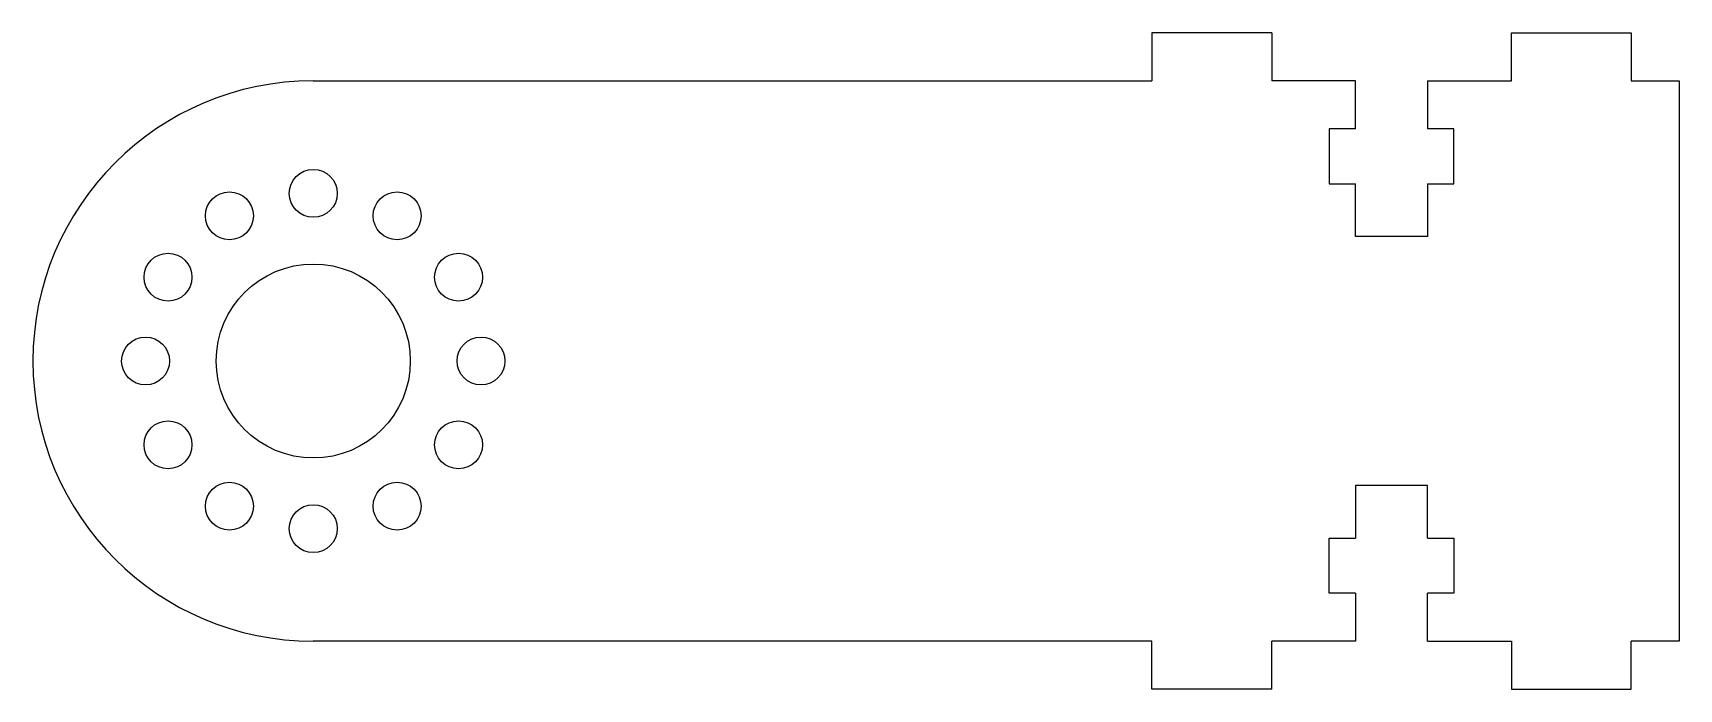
# Model space of a CAD drawing. Header units: millimetres. Extents: x -11.7 to 57, y -13.7 to 13.7.
import ezdxf

# ---------------------------------------------------------------- set-up
doc = ezdxf.new("R2010")
doc.units = ezdxf.units.MM

msp = doc.modelspace()

# ---------------------------------------------------------------- linework, layer by layer
at = {"color": 7, "linetype": 'Continuous', "lineweight": 25}
for p, q in [((40, 13.7), (35, 13.7)), ((35, 13.7), (35, 11.7)), ((40, 13.7), (40, 11.7)), ((50, 13.7), (55, 13.7)), ((50, 11.7), (50, 13.7)), ((55, 13.7), (55, 11.7)), ((0, 11.7), (35, 11.7)), ((43.5, 11.7), (40, 11.7)), ((43.5, 9.7), (43.5, 11.7)), ((46.5, 11.7), (50, 11.7)), ((46.5, 11.7), (46.5, 9.7)), ((55, 11.7), (57, 11.7)), ((57, 11.7), (57, -11.7)), ((43.5, 9.7), (42.4, 9.7)), ((42.4, 9.7), (42.4, 7.4)), ((47.6, 9.7), (46.5, 9.7)), ((47.6, 7.4), (47.6, 9.7)), ((42.4, 7.4), (43.5, 7.4)), ((43.5, 5.2), (43.5, 7.4)), ((46.5, 7.4), (47.6, 7.4)), ((46.5, 7.4), (46.5, 5.2)), ((46.5, 5.2), (43.5, 5.2)), ((43.5, -5.2), (43.5, -7.4)), ((46.5, -5.2), (43.5, -5.2)), ((46.5, -7.4), (46.5, -5.2)), ((42.4, -9.7), (42.4, -7.4)), ((42.4, -7.4), (43.5, -7.4)), ((46.5, -7.4), (47.6, -7.4)), ((47.6, -7.4), (47.6, -9.7)), ((43.5, -9.7), (42.4, -9.7)), ((43.5, -9.7), (43.5, -11.7)), ((47.6, -9.7), (46.5, -9.7)), ((46.5, -11.7), (46.5, -9.7)), ((35, -11.7), (0, -11.7)), ((35, -13.7), (35, -11.7)), ((40, -13.7), (40, -11.7)), ((43.5, -11.7), (40, -11.7)), ((46.5, -11.7), (50, -11.7)), ((50, -11.7), (50, -13.7)), ((55, -13.7), (55, -11.7)), ((57, -11.7), (55, -11.7)), ((40, -13.7), (35, -13.7)), ((50, -13.7), (55, -13.7))]:
    msp.add_line(p, q, dxfattribs=at)
for centre, radius in [((0, 7), 1), ((-3.5, 6.062), 1), ((3.5, 6.062), 1), ((-6.062, 3.5), 1), ((6.062, 3.5), 1), ((0, 0), 4.05), ((-7, 0), 1), ((7, 0), 1), ((-6.062, -3.5), 1), ((6.062, -3.5), 1), ((-3.5, -6.062), 1), ((3.5, -6.062), 1), ((0, -7), 1)]:
    msp.add_circle(centre, radius, dxfattribs=at)
msp.add_arc((0, 0), 11.7, 90, 270, dxfattribs=at)

doc.saveas('drawing.dxf')
